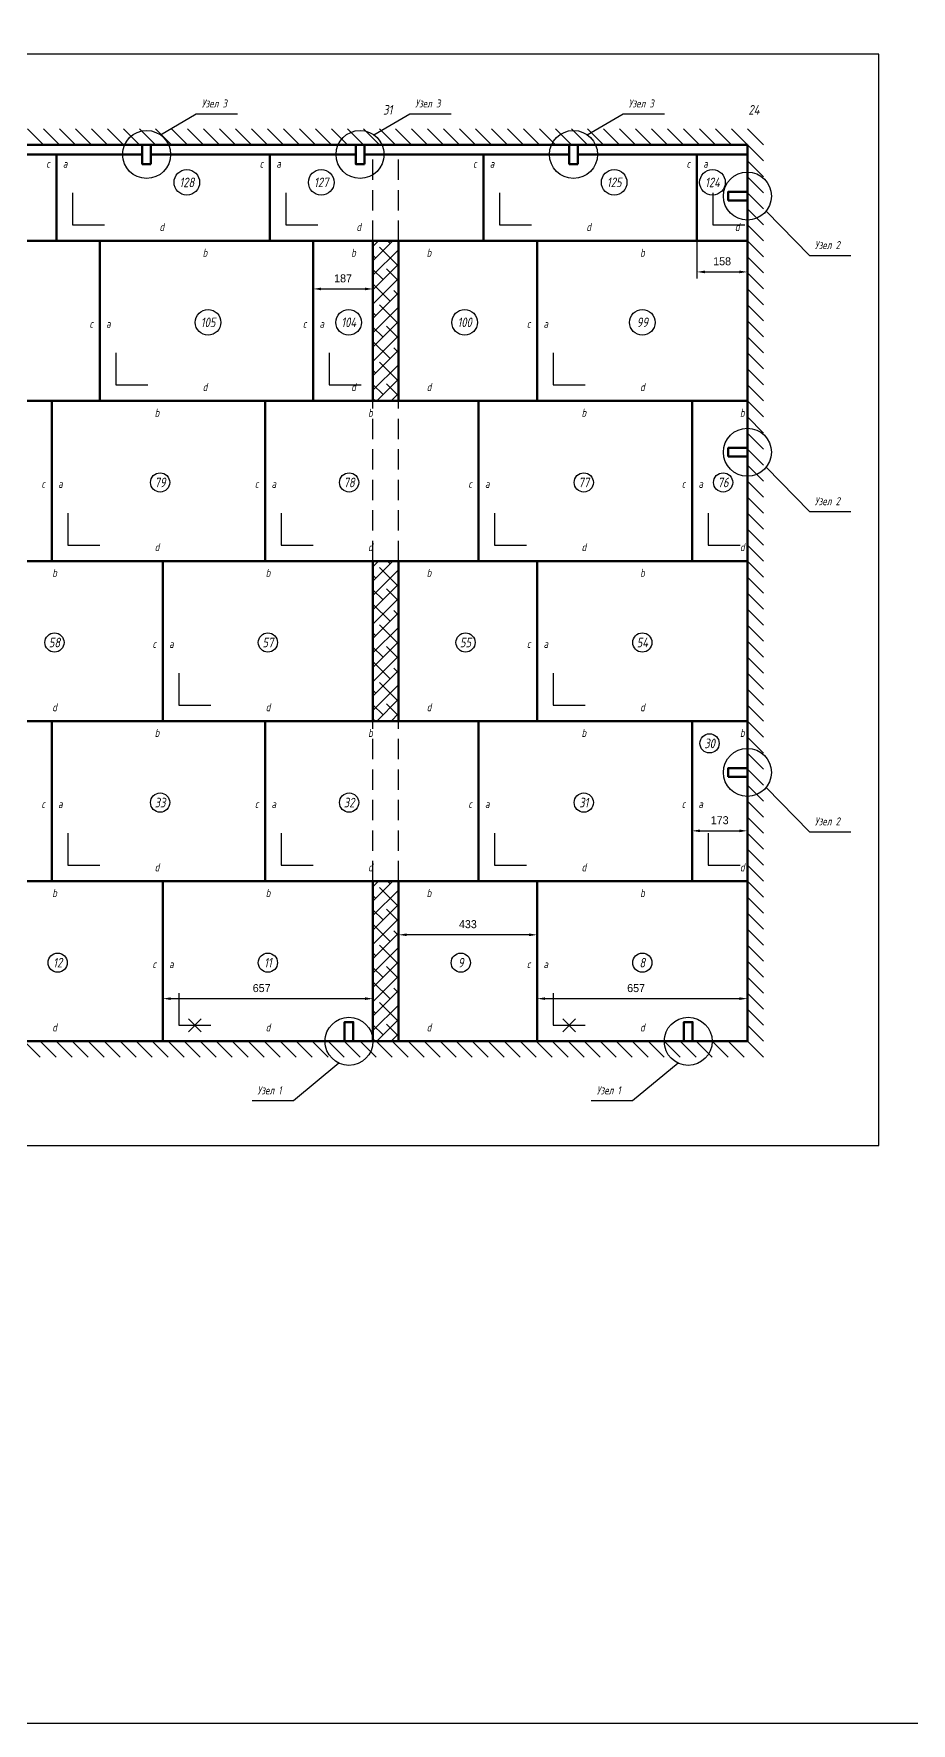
# Model space of a CAD drawing. Header units: millimetres. Extents: x 2143 to 79549, y -71394 to 24143.
# Drawn here: x 64869 to 67610, y -71394 to -66117 of the extents above; entities that cross this region are included whole.
import ezdxf
from ezdxf.enums import TextEntityAlignment as Align

# ---------------------------------------------------------------- set-up
doc = ezdxf.new("R2010")
doc.units = ezdxf.units.MM
doc.header["$PDMODE"] = 34
doc.header["$PDSIZE"] = 50
doc.linetypes.add('DASHED', pattern=[19.05, 12.7, -6.35])
doc.layers.add('01 Перегородки', color=7, linetype='Continuous')
doc.layers.add('100 noprint', color=1, linetype='Continuous', plot=False)
doc.styles.get("Standard").update_dxf_attribs({"font": 'Ubuntu-R.ttf'})
doc.styles.add('ГОСТ-ISOCPEUR', font='isocpeui.ttf', dxfattribs={"width": 0.8})
doc.dimstyles.new('ISO-25', dxfattribs={"dimtxt": 2.5, "dimasz": 2.5, "dimexe": 1.25, "dimexo": 0.625, "dimtad": 1, "dimtxsty": 'Standard', "dimcen": 2.5, "dimadec": 0, "dimazin": 0, "dimtfac": 1, "dimtmove": 0, "dimatfit": 3, "dimfxl": 1, "dimarcsym": 0})

# ---------------------------------------------------------------- blocks, each defined once
blk = doc.blocks.new('плита')
at = {"lineweight": 70}
blk.add_lwpolyline([(0, 500), (667, 500), (667, 0), (0, 0)], close=True, dxfattribs=at)
blk.add_lwpolyline([(50, 150), (50, 50), (150, 50)])
at = {"style": 'ГОСТ-ISOCPEUR', "width": 0.8}
for s, p in [('b', (329.1, 463.3)), ('a', (27.1, 241.2)), ('c', (640.6, 241.2)), ('d', (329.1, 43.5))]:
    blk.add_text(s, height=25, dxfattribs=at).set_placement(p, align=Align.MIDDLE)
blk = doc.blocks.new('*D422')
at = {"layer": '01 Перегородки', "color": 0, "lineweight": -2}
for p, q in [((66441.5, -69263.8), (66441.5, -69110.5)), ((67098.5, -69263.8), (67098.5, -69110.5)), ((66466.5, -69130.5), (67073.5, -69130.5))]:
    blk.add_line(p, q, dxfattribs=at)
at = {"layer": '01 Перегородки', "color": 0}
for points in [[(66466.5, -69126.3), (66466.5, -69134.7), (66441.5, -69130.5)], [(67073.5, -69134.7), (67073.5, -69126.3), (67098.5, -69130.5)]]:
    blk.add_solid(points, dxfattribs=at)
at = {"layer": 'Defpoints', "color": 0}
for p in [(67098.5, -69130.5), (66441.5, -69263.8), (67098.5, -69263.8)]:
    blk.add_point(p, dxfattribs=at)
at = {"layer": '01 Перегородки', "color": 0, "insert": (66750.7, -69097.7), "char_height": 25, "attachment_point": 5}
blk.add_mtext('657', dxfattribs=at)
blk = doc.blocks.new('*D423')
at = {"layer": '01 Перегородки', "color": 0, "lineweight": -2}
for p, q in [((65271.5, -69263.8), (65271.5, -69110.5)), ((65928.5, -69263.8), (65928.5, -69110.5)), ((65296.5, -69130.5), (65903.5, -69130.5))]:
    blk.add_line(p, q, dxfattribs=at)
at = {"layer": '01 Перегородки', "color": 0}
for points in [[(65296.5, -69126.3), (65296.5, -69134.7), (65271.5, -69130.5)], [(65903.5, -69134.7), (65903.5, -69126.3), (65928.5, -69130.5)]]:
    blk.add_solid(points, dxfattribs=at)
at = {"layer": 'Defpoints', "color": 0}
for p in [(65928.5, -69130.5), (65271.5, -69263.8), (65928.5, -69263.8)]:
    blk.add_point(p, dxfattribs=at)
at = {"layer": '01 Перегородки', "color": 0, "insert": (65580.7, -69097.7), "char_height": 25, "attachment_point": 5}
blk.add_mtext('657', dxfattribs=at)
blk = doc.blocks.new('подрезка')
for p, q in [((-20, 20), (20, -20)), ((20, 20), (-20, -20))]:
    blk.add_line(p, q)
blk = doc.blocks.new('*D435')
at = {"layer": '01 Перегородки', "color": 0, "lineweight": -2}
for p, q in [((66008.5, -69013.8), (66008.5, -68911.1)), ((66441.5, -69013.8), (66441.5, -68911.1)), ((66416.5, -68931.1), (66033.5, -68931.1))]:
    blk.add_line(p, q, dxfattribs=at)
at = {"layer": '01 Перегородки', "color": 0}
for points in [[(66033.5, -68926.9), (66033.5, -68935.2), (66008.5, -68931.1)], [(66416.5, -68935.2), (66416.5, -68926.9), (66441.5, -68931.1)]]:
    blk.add_solid(points, dxfattribs=at)
at = {"layer": 'Defpoints', "color": 0}
for p in [(66008.5, -68931.1), (66008.5, -69013.8), (66441.5, -69013.8)]:
    blk.add_point(p, dxfattribs=at)
at = {"layer": '01 Перегородки', "color": 0, "insert": (66225, -68898), "char_height": 25, "attachment_point": 5}
blk.add_mtext('433', dxfattribs=at)
blk = doc.blocks.new('*D443')
at = {"layer": '01 Перегородки', "color": 0, "lineweight": -2}
for p, q in [((66925.5, -68513.8), (66925.5, -68626.4)), ((67098.5, -68513.8), (67098.5, -68626.4)), ((66950.5, -68606.4), (67073.5, -68606.4))]:
    blk.add_line(p, q, dxfattribs=at)
at = {"layer": '01 Перегородки', "color": 0}
for points in [[(66950.5, -68602.2), (66950.5, -68610.6), (66925.5, -68606.4)], [(67073.5, -68610.6), (67073.5, -68602.2), (67098.5, -68606.4)]]:
    blk.add_solid(points, dxfattribs=at)
at = {"layer": 'Defpoints', "color": 0}
for p in [(66925.5, -68513.8), (67098.5, -68513.8), (67098.5, -68606.4)]:
    blk.add_point(p, dxfattribs=at)
at = {"layer": '01 Перегородки', "color": 0, "insert": (67012, -68573.3), "char_height": 25, "attachment_point": 5}
blk.add_mtext('173', dxfattribs=at)
blk = doc.blocks.new('*D449')
at = {"layer": '01 Перегородки', "color": 0, "lineweight": -2}
for p, q in [((65741.5, -67263.8), (65741.5, -66893.8)), ((65928.5, -67263.8), (65928.5, -66893.8)), ((65766.5, -66913.8), (65903.5, -66913.8))]:
    blk.add_line(p, q, dxfattribs=at)
at = {"layer": '01 Перегородки', "color": 0}
for points in [[(65766.5, -66909.6), (65766.5, -66918), (65741.5, -66913.8)], [(65903.5, -66918), (65903.5, -66909.6), (65928.5, -66913.8)]]:
    blk.add_solid(points, dxfattribs=at)
at = {"layer": 'Defpoints', "color": 0}
for p in [(65928.5, -66913.8), (65741.5, -67263.8), (65928.5, -67263.8)]:
    blk.add_point(p, dxfattribs=at)
at = {"layer": '01 Перегородки', "color": 0, "insert": (65835, -66880.8), "char_height": 25, "attachment_point": 5}
blk.add_mtext('187', dxfattribs=at)
blk = doc.blocks.new('*D456')
at = {"layer": '01 Перегородки', "color": 0, "lineweight": -2}
for p, q in [((66940.5, -66763.8), (66940.5, -66880.7)), ((67098.5, -66763.8), (67098.5, -66880.7)), ((66965.5, -66860.7), (67073.5, -66860.7))]:
    blk.add_line(p, q, dxfattribs=at)
at = {"layer": '01 Перегородки', "color": 0}
for points in [[(66965.5, -66856.5), (66965.5, -66864.8), (66940.5, -66860.7)], [(67073.5, -66864.8), (67073.5, -66856.5), (67098.5, -66860.7)]]:
    blk.add_solid(points, dxfattribs=at)
at = {"layer": 'Defpoints', "color": 0}
for p in [(66940.5, -66763.8), (67098.5, -66763.8), (67098.5, -66860.7)]:
    blk.add_point(p, dxfattribs=at)
at = {"layer": '01 Перегородки', "color": 0, "insert": (67019.5, -66827.6), "char_height": 25, "attachment_point": 5}
blk.add_mtext('158', dxfattribs=at)

msp = doc.modelspace()

# ---------------------------------------------------------------- hatches: boundary and pattern name
at = {"layer": '01 Перегородки'}
h = msp.add_hatch(dxfattribs=at)
h.set_pattern_fill('ANSI38', color=256, scale=10, style=0)
h.set_pattern_definition([(45, (0, 1500), (-22.45064, 22.45064), []), (135, (0, 1500), (-67.351921, 22.45064), [79.375, -47.625])])
h.paths.add_polyline_path([(66008.512, -67263.801), (66008.512, -66763.801), (65928.512, -66763.801), (65928.512, -67263.801)])
h = msp.add_hatch(dxfattribs=at)
h.set_pattern_fill('ANSI38', color=256, scale=10, style=0)
h.set_pattern_definition([(45, (0, 500), (-22.45064, 22.45064), []), (135, (0, 500), (-67.351921, 22.45064), [79.375, -47.625])])
h.paths.add_polyline_path([(66008.512, -68263.801), (66008.512, -67763.801), (65928.512, -67763.801), (65928.512, -68263.801)])
h = msp.add_hatch(dxfattribs=at)
h.set_pattern_fill('ANSI38', color=256, scale=10, style=0)
h.set_pattern_definition([(45, (0, -500), (-22.45064, 22.45064), []), (135, (0, -500), (-67.351921, 22.45064), [79.375, -47.625])])
h.paths.add_polyline_path([(66008.512, -69263.801), (66008.512, -68763.801), (65928.512, -68763.801), (65928.512, -69263.801)])

# ---------------------------------------------------------------- linework, layer by layer
for p, q in [((64848.512, -66413.801), (64898.512, -66463.801)), ((64898.512, -66413.801), (64948.512, -66463.801)), ((64948.512, -66413.801), (64998.512, -66463.801)), ((64998.512, -66413.801), (65048.512, -66463.801)), ((65048.512, -66413.801), (65098.512, -66463.801)), ((65098.512, -66413.801), (65148.512, -66463.801)), ((65148.512, -66413.801), (65198.512, -66463.801)), ((65198.512, -66413.801), (65248.512, -66463.801)), ((65248.512, -66413.801), (65298.512, -66463.801)), ((65298.512, -66413.801), (65348.512, -66463.801)), ((65348.512, -66413.801), (65398.512, -66463.801)), ((65398.512, -66413.801), (65448.512, -66463.801)), ((65448.512, -66413.801), (65498.512, -66463.801)), ((65498.512, -66413.801), (65548.512, -66463.801)), ((65548.512, -66413.801), (65598.512, -66463.801)), ((65598.512, -66413.801), (65648.512, -66463.801)), ((65648.512, -66413.801), (65698.512, -66463.801)), ((65698.512, -66413.801), (65748.512, -66463.801)), ((65748.512, -66413.801), (65798.512, -66463.801)), ((65798.512, -66413.801), (65848.512, -66463.801)), ((65848.512, -66413.801), (65898.512, -66463.801)), ((65898.512, -66413.801), (65948.512, -66463.801)), ((65948.512, -66413.801), (65998.512, -66463.801)), ((65998.512, -66413.801), (66048.512, -66463.801)), ((66048.512, -66413.801), (66098.512, -66463.801)), ((66098.512, -66413.801), (66148.512, -66463.801)), ((66148.512, -66413.801), (66198.512, -66463.801)), ((66198.512, -66413.801), (66248.512, -66463.801)), ((66248.512, -66413.801), (66298.512, -66463.801)), ((66298.512, -66413.801), (66348.512, -66463.801)), ((66348.512, -66413.801), (66398.512, -66463.801)), ((66398.512, -66413.801), (66448.512, -66463.801)), ((66448.512, -66413.801), (66498.512, -66463.801)), ((66498.512, -66413.801), (66548.512, -66463.801)), ((66548.512, -66413.801), (66598.512, -66463.801)), ((66598.512, -66413.801), (66648.512, -66463.801)), ((66648.512, -66413.801), (66698.512, -66463.801)), ((66698.512, -66413.801), (66748.512, -66463.801)), ((66748.512, -66413.801), (66798.512, -66463.801)), ((66798.512, -66413.801), (66848.512, -66463.801)), ((66848.512, -66413.801), (66898.512, -66463.801)), ((66898.512, -66413.801), (66948.512, -66463.801)), ((66948.512, -66413.801), (66998.512, -66463.801)), ((66998.512, -66413.801), (67048.512, -66463.801)), ((67048.512, -66413.801), (67098.512, -66463.801)), ((67098.512, -66413.801), (67148.512, -66463.801)), ((67098.512, -66463.801), (67148.512, -66513.801)), ((67098.512, -66513.801), (67148.512, -66563.801)), ((67098.512, -66563.801), (67148.512, -66613.801)), ((67098.512, -66613.801), (67148.512, -66663.801)), ((67098.512, -66663.801), (67148.512, -66713.801)), ((67098.512, -66713.801), (67148.512, -66763.801)), ((67098.512, -66763.801), (67148.512, -66813.801)), ((67098.512, -66813.801), (67148.512, -66863.801)), ((67098.512, -66863.801), (67148.512, -66913.801)), ((67098.512, -66913.801), (67148.512, -66963.801)), ((67098.512, -66963.801), (67148.512, -67013.801)), ((67098.512, -67013.801), (67148.512, -67063.801)), ((67098.512, -67063.801), (67148.512, -67113.801)), ((67098.512, -67113.801), (67148.512, -67163.801)), ((67098.512, -67163.801), (67148.512, -67213.801)), ((67098.512, -67213.801), (67148.512, -67263.801)), ((67098.512, -67263.801), (67148.512, -67313.801)), ((67098.512, -67313.801), (67148.512, -67363.801)), ((67098.512, -67363.801), (67148.512, -67413.801)), ((67098.512, -67413.801), (67148.512, -67463.801)), ((67098.512, -67463.801), (67148.512, -67513.801)), ((67098.512, -67513.801), (67148.512, -67563.801)), ((67098.512, -67563.801), (67148.512, -67613.801)), ((67098.512, -67613.801), (67148.512, -67663.801)), ((67098.512, -67663.801), (67148.512, -67713.801)), ((67098.512, -67713.801), (67148.512, -67763.801)), ((67098.512, -67763.801), (67148.512, -67813.801)), ((67098.512, -67813.801), (67148.512, -67863.801)), ((67098.512, -67863.801), (67148.512, -67913.801)), ((67098.512, -67913.801), (67148.512, -67963.801)), ((67098.512, -67963.801), (67148.512, -68013.801)), ((67098.512, -68013.801), (67148.512, -68063.801)), ((67098.512, -68063.801), (67148.512, -68113.801)), ((67098.512, -68113.801), (67148.512, -68163.801)), ((67098.512, -68163.801), (67148.512, -68213.801)), ((67098.512, -68213.801), (67148.512, -68263.801)), ((67098.512, -68263.801), (67148.512, -68313.801)), ((67098.512, -68313.801), (67148.512, -68363.801)), ((67098.512, -68363.801), (67148.512, -68413.801)), ((67098.512, -68413.801), (67148.512, -68463.801)), ((67098.512, -68463.801), (67148.512, -68513.801)), ((67098.512, -68513.801), (67148.512, -68563.801)), ((67098.512, -68563.801), (67148.512, -68613.801)), ((67098.512, -68613.801), (67148.512, -68663.801)), ((67098.512, -68663.801), (67148.512, -68713.801)), ((67098.512, -68713.801), (67148.512, -68763.801)), ((67098.512, -68763.801), (67148.512, -68813.801)), ((67098.512, -68813.801), (67148.512, -68863.801)), ((67098.512, -68813.801), (67148.512, -68863.801)), ((67098.512, -68863.801), (67148.512, -68913.801)), ((67098.512, -68863.801), (67148.512, -68913.801)), ((67098.512, -68913.801), (67148.512, -68963.801)), ((67098.512, -68913.801), (67148.512, -68963.801)), ((67098.512, -68963.801), (67148.512, -69013.801)), ((67098.512, -68963.801), (67148.512, -69013.801)), ((67098.512, -69013.801), (67148.512, -69063.801)), ((67098.512, -69013.801), (67148.512, -69063.801)), ((67098.512, -69063.801), (67148.512, -69113.801)), ((67098.512, -69063.801), (67148.512, -69113.801)), ((67098.512, -69113.801), (67148.512, -69163.801)), ((67098.512, -69113.801), (67148.512, -69163.801)), ((67098.512, -69163.801), (67148.512, -69213.801)), ((67098.512, -69163.801), (67148.512, -69213.801)), ((67098.512, -69213.801), (67148.512, -69263.801)), ((67098.512, -69213.801), (67148.512, -69263.801)), ((64838.512, -69263.801), (64888.512, -69313.801)), ((64888.512, -69263.801), (64938.512, -69313.801)), ((64938.512, -69263.801), (64988.512, -69313.801)), ((64988.512, -69263.801), (65038.512, -69313.801)), ((65038.512, -69263.801), (65088.512, -69313.801)), ((65088.512, -69263.801), (65138.512, -69313.801)), ((65138.512, -69263.801), (65188.512, -69313.801)), ((65188.512, -69263.801), (65238.512, -69313.801)), ((65238.512, -69263.801), (65288.512, -69313.801)), ((65288.512, -69263.801), (65338.512, -69313.801)), ((65338.512, -69263.801), (65388.512, -69313.801)), ((65388.512, -69263.801), (65438.512, -69313.801)), ((65438.512, -69263.801), (65488.512, -69313.801)), ((65488.512, -69263.801), (65538.512, -69313.801)), ((65538.512, -69263.801), (65588.512, -69313.801)), ((65588.512, -69263.801), (65638.512, -69313.801)), ((65638.512, -69263.801), (65688.512, -69313.801)), ((65688.512, -69263.801), (65738.512, -69313.801)), ((65738.512, -69263.801), (65788.512, -69313.801)), ((65788.512, -69263.801), (65838.512, -69313.801)), ((65838.512, -69263.801), (65888.512, -69313.801)), ((65888.512, -69263.801), (65938.512, -69313.801)), ((65938.512, -69263.801), (65988.512, -69313.801)), ((65988.512, -69263.801), (66038.512, -69313.801)), ((66038.512, -69263.801), (66088.512, -69313.801)), ((66088.512, -69263.801), (66138.512, -69313.801)), ((66138.512, -69263.801), (66188.512, -69313.801)), ((66188.512, -69263.801), (66238.512, -69313.801)), ((66238.512, -69263.801), (66288.512, -69313.801)), ((66288.512, -69263.801), (66338.512, -69313.801)), ((66338.512, -69263.801), (66388.512, -69313.801)), ((66388.512, -69263.801), (66438.512, -69313.801)), ((66438.512, -69263.801), (66488.512, -69313.801)), ((66488.512, -69263.801), (66538.512, -69313.801)), ((66538.512, -69263.801), (66588.512, -69313.801)), ((66588.512, -69263.801), (66638.512, -69313.801)), ((66638.512, -69263.801), (66688.512, -69313.801)), ((66688.512, -69263.801), (66738.512, -69313.801)), ((66738.512, -69263.801), (66788.512, -69313.801)), ((66788.512, -69263.801), (66838.512, -69313.801)), ((66838.512, -69263.801), (66888.512, -69313.801)), ((66888.512, -69263.801), (66938.512, -69313.801)), ((66938.512, -69263.801), (66988.512, -69313.801)), ((66988.512, -69263.801), (67038.512, -69313.801)), ((67038.512, -69263.801), (67088.512, -69313.801)), ((67098.512, -69263.801), (67148.512, -69313.801))]:
    msp.add_line(p, q, dxfattribs=at)
at = {"layer": '01 Перегородки', "lineweight": 70}
for p, q in [((67098.512, -66463.801), (62852.13, -66463.801)), ((67098.512, -69263.801), (67098.512, -66463.801)), ((65207.593, -66493.801), (64567.593, -66493.801)), ((65874.593, -66493.801), (65234.593, -66493.801)), ((66541.593, -66493.801), (65901.593, -66493.801)), ((67098.512, -66493.801), (66568.593, -66493.801)), ((65741.512, -66763.801), (65928.512, -66763.801)), ((65928.512, -67263.801), (65928.512, -66763.801)), ((65928.512, -66763.801), (66008.512, -66763.801)), ((65928.512, -66763.801), (66008.512, -66763.801)), ((65928.512, -67263.801), (65928.512, -66763.801)), ((65928.512, -66763.801), (66008.512, -66763.801)), ((66008.512, -67263.801), (66008.512, -66763.801)), ((66008.512, -67263.801), (66008.512, -66763.801)), ((66441.512, -66763.801), (67098.512, -66763.801)), ((66441.512, -67263.801), (66441.512, -66763.801)), ((66441.512, -66763.801), (67098.512, -66763.801)), ((66441.512, -66763.801), (67098.512, -66763.801)), ((65271.512, -67763.801), (65928.512, -67763.801)), ((65271.512, -68263.801), (65271.512, -67763.801)), ((65271.512, -67763.801), (65928.512, -67763.801)), ((65928.512, -68263.801), (65928.512, -67763.801)), ((65928.512, -67763.801), (66008.512, -67763.801)), ((65928.512, -67763.801), (66008.512, -67763.801)), ((65928.512, -68263.801), (65928.512, -67763.801)), ((65928.512, -67763.801), (66008.512, -67763.801)), ((66008.512, -68263.801), (66008.512, -67763.801)), ((66441.512, -67763.801), (67098.512, -67763.801)), ((66441.512, -68263.801), (66441.512, -67763.801)), ((66441.512, -67763.801), (67098.512, -67763.801)), ((66441.512, -67763.801), (67098.512, -67763.801)), ((65271.512, -68763.801), (65928.512, -68763.801)), ((65271.512, -69263.801), (65271.512, -68763.801)), ((65928.512, -68763.801), (66008.512, -68763.801)), ((65928.512, -69263.801), (65928.512, -68763.801)), ((66008.512, -69263.801), (66008.512, -68763.801)), ((66441.512, -68763.801), (67098.512, -68763.801)), ((66441.512, -69263.801), (66441.512, -68763.801)), ((62852.13, -69263.801), (67098.512, -69263.801))]:
    msp.add_line(p, q, dxfattribs=at)
at = {"layer": '01 Перегородки', "linetype": 'DASHED', "ltscale": 5}
for p, q in [((65928.512, -66763.801), (65928.512, -66493.801)), ((66008.512, -66763.801), (66008.512, -66493.801)), ((65928.512, -67763.801), (65928.512, -67263.801)), ((66008.512, -67763.801), (66008.512, -67263.801)), ((65928.512, -68763.801), (65928.512, -68263.801)), ((66008.512, -68763.801), (66008.512, -68263.801))]:
    msp.add_line(p, q, dxfattribs=at)
at = {"layer": '01 Перегородки'}
for points in [[(65264.028, -66432.306), (65376.439, -66367.178), (65505.423, -66367.178)], [(65931.028, -66432.306), (66043.439, -66367.178), (66172.423, -66367.178)], [(66598.028, -66432.306), (66710.439, -66367.178), (66839.423, -66367.178)], [(64989.512, -66613.801), (64989.512, -66713.801), (65089.512, -66713.801)], [(65656.512, -66613.801), (65656.512, -66713.801), (65756.512, -66713.801)], [(66323.512, -66613.801), (66323.512, -66713.801), (66423.512, -66713.801)], [(66990.512, -66613.801), (66990.512, -66713.801), (67090.512, -66713.801)], [(67156.87, -66670.911), (67292.251, -66809.478), (67421.234, -66809.478)], [(65791.512, -67113.801), (65791.512, -67213.801), (65891.512, -67213.801)], [(66491.512, -67113.801), (66491.512, -67213.801), (66591.512, -67213.801)], [(67156.87, -67470.911), (67292.251, -67609.478), (67421.234, -67609.478)], [(66975.512, -67613.801), (66975.512, -67713.801), (67075.512, -67713.801)], [(65321.512, -68113.801), (65321.512, -68213.801), (65421.512, -68213.801)], [(66491.512, -68113.801), (66491.512, -68213.801), (66591.512, -68213.801)], [(67156.87, -68470.911), (67292.251, -68609.478), (67421.234, -68609.478)], [(66975.512, -68613.801), (66975.512, -68713.801), (67075.512, -68713.801)], [(65321.512, -69113.801), (65321.512, -69213.801), (65421.512, -69213.801)], [(66491.512, -69113.801), (66491.512, -69213.801), (66591.512, -69213.801)], [(65821.691, -69331.715), (65679.754, -69449.478), (65550.77, -69449.478)], [(66881.691, -69331.715), (66739.754, -69449.478), (66610.77, -69449.478)]]:
    msp.add_lwpolyline(points, dxfattribs=at)
at = {"layer": '01 Перегородки', "lineweight": 70, "flags": 128}
for points in [[(65234.593, -66523.801), (65207.593, -66523.801), (65207.593, -66463.801), (65234.593, -66463.801)], [(65901.593, -66523.801), (65874.593, -66523.801), (65874.593, -66463.801), (65901.593, -66463.801)], [(66568.593, -66523.801), (66541.593, -66523.801), (66541.593, -66463.801), (66568.593, -66463.801)], [(67038.512, -66637.301), (67038.512, -66610.301), (67098.512, -66610.301), (67098.512, -66637.301)], [(67038.512, -67437.301), (67038.512, -67410.301), (67098.512, -67410.301), (67098.512, -67437.301)], [(67038.512, -68437.301), (67038.512, -68410.301), (67098.512, -68410.301), (67098.512, -68437.301)], [(65867.012, -69263.801), (65840.012, -69263.801), (65840.012, -69203.801), (65867.012, -69203.801)], [(66927.012, -69263.801), (66900.012, -69263.801), (66900.012, -69203.801), (66927.012, -69203.801)]]:
    msp.add_lwpolyline(points, close=True, dxfattribs=at)
at = {"layer": '01 Перегородки', "lineweight": 70}
for points in [[(64939.512, -66493.801), (64939.512, -66763.801), (64272.512, -66763.801), (64272.512, -66493.801)], [(65606.512, -66493.801), (65606.512, -66763.801), (64939.512, -66763.801), (64939.512, -66493.801)], [(66273.512, -66493.801), (66273.512, -66763.801), (65606.512, -66763.801), (65606.512, -66493.801)], [(66940.512, -66493.801), (66940.512, -66763.801), (66273.512, -66763.801), (66273.512, -66493.801)], [(66008.512, -66763.801), (66441.512, -66763.801), (66441.512, -67263.801), (66008.512, -67263.801)], [(67098.512, -67763.801), (66925.512, -67763.801), (66925.512, -67263.801), (67098.512, -67263.801)], [(66008.512, -67763.801), (66441.512, -67763.801), (66441.512, -68263.801), (66008.512, -68263.801)], [(67098.512, -68763.801), (66925.512, -68763.801), (66925.512, -68263.801), (67098.512, -68263.801)], [(66008.512, -68763.801), (66441.512, -68763.801), (66441.512, -69263.801), (66008.512, -69263.801)]]:
    msp.add_lwpolyline(points, dxfattribs=at)
at = {"layer": '01 Перегородки'}
for centre, radius in [((65221.093, -66493.801), 75), ((65888.093, -66493.801), 75), ((66555.093, -66493.801), 75), ((65346.805, -66580.936), 40), ((65766.791, -66580.936), 40), ((66682.241, -66580.936), 40), ((66989.335, -66580.936), 40), ((67098.512, -66623.801), 75), ((65413.196, -67018.18), 40), ((65852.621, -67018.18), 40), ((66214.84, -67018.18), 40), ((66770.196, -67018.18), 40), ((67098.512, -67423.801), 75), ((65263.196, -67518.18), 30), ((65853.907, -67518.18), 30), ((66587.196, -67518.18), 30), ((67022.501, -67518.18), 30), ((64933.196, -68018.18), 30), ((65600.196, -68018.18), 30), ((66217.679, -68018.18), 30), ((66770.196, -68018.18), 30), ((66980.363, -68333.244), 30), ((67098.512, -68423.801), 75), ((65263.196, -68518.18), 30), ((65853.907, -68518.18), 30), ((66587.196, -68518.18), 30), ((64943.196, -69018.18), 30), ((65600.196, -69018.18), 30), ((66202.952, -69018.18), 30), ((66770.196, -69018.18), 30), ((65853.512, -69263.801), 75), ((66913.512, -69263.801), 75)]:
    msp.add_circle(centre, radius, dxfattribs=at)
at = {"layer": '100 noprint', "color": 1}
for points in [[(55169.996, -34321.266), (55169.996, -71393.604), (79548.693, -71393.604), (79548.693, -34321.266)], [(62567.746, -66180.041), (62567.746, -69588.909), (67509.127, -69588.909), (67509.127, -66180.041)]]:
    msp.add_lwpolyline(points, close=True, dxfattribs=at)

# ---------------------------------------------------------------- block references
at = {"layer": '01 Перегородки'}
for p in [(64407.512, -67263.801), (65074.512, -67263.801), (64257.512, -67763.801), (64924.512, -67763.801), (65591.512, -67763.801), (66258.512, -67763.801), (64604.512, -68263.801), (64257.512, -68763.801), (64924.512, -68763.801), (65591.512, -68763.801), (66258.512, -68763.801), (64604.512, -69263.801)]:
    msp.add_blockref('плита', p, dxfattribs=at)
at = {"layer": '01 Перегородки', "color": 1}
for p in [(65371.512, -69213.801), (66541.512, -69213.801)]:
    msp.add_blockref('подрезка', p, dxfattribs=at)

# ---------------------------------------------------------------- texts
at = {"layer": '01 Перегородки', "linetype": 'Continuous', "style": 'ГОСТ-ISOCPEUR', "width": 0.8}
for s, p in [('Узел 3', (65393.215, -66347.045)), ('Узел 3', (66060.215, -66347.045)), ('Узел 3', (66727.215, -66347.045)), ('Узел 2', (67309.026, -66789.346)), ('Узел 2', (67309.026, -67589.346)), ('Узел 2', (67309.026, -68589.346)), ('Узел 1', (65567.546, -69429.346)), ('Узел 1', (66627.546, -69429.346))]:
    msp.add_text(s, height=25, dxfattribs=at).set_placement(p)
at = {"layer": '01 Перегородки', "style": 'ГОСТ-ISOCPEUR', "width": 0.8}
for s, height, p in [('31', 30, (65974.637, -66354.352)), ('24', 30, (67118.989, -66354.352)), ('c', 25, (64913.073, -66522.61)), ('a', 25, (64966.583, -66522.61)), ('c', 25, (65580.073, -66522.61)), ('a', 25, (65633.583, -66522.61)), ('c', 25, (66247.073, -66522.61)), ('a', 25, (66300.583, -66522.61)), ('c', 25, (66914.073, -66522.61)), ('a', 25, (66967.583, -66522.61)), ('128', 30, (65346.805, -66580.936)), ('127', 30, (65766.791, -66580.936)), ('125', 30, (66682.241, -66580.936)), ('124', 30, (66989.335, -66580.936)), ('d', 25, (65268.647, -66720.287)), ('d', 25, (65884.04, -66720.287)), ('d', 25, (66602.647, -66720.287)), ('d', 25, (67066.797, -66720.287)), ('b', 25, (65867.726, -66800.511)), ('b', 25, (66103.647, -66800.511)), ('b', 25, (66103.647, -66800.511)), ('b', 25, (66770.647, -66800.511)), ('b', 25, (66770.647, -66800.511)), ('105', 30, (65413.196, -67018.18)), ('104', 30, (65852.621, -67018.18)), ('100', 30, (66214.84, -67018.18)), ('99', 30, (66770.196, -67018.18)), ('a', 25, (65768.583, -67022.61)), ('c', 25, (66415.073, -67022.61)), ('a', 25, (66468.583, -67022.61)), ('d', 25, (65867.726, -67220.287)), ('d', 25, (66103.647, -67220.287)), ('d', 25, (66770.647, -67220.287)), ('b', 25, (67082.604, -67300.511)), ('79', 30, (65263.196, -67518.18)), ('78', 30, (65853.907, -67518.18)), ('77', 30, (66587.196, -67518.18)), ('a', 25, (66952.583, -67522.61)), ('76', 30, (67022.501, -67518.18)), ('d', 25, (67082.604, -67720.287)), ('b', 25, (65600.647, -67800.511)), ('b', 25, (65600.647, -67800.511)), ('b', 25, (66103.647, -67800.511)), ('b', 25, (66103.647, -67800.511)), ('b', 25, (66770.647, -67800.511)), ('b', 25, (66770.647, -67800.511)), ('58', 30, (64933.196, -68018.18)), ('57', 30, (65600.196, -68018.18)), ('55', 30, (66217.679, -68018.18)), ('54', 30, (66770.196, -68018.18)), ('a', 25, (65298.583, -68022.61)), ('c', 25, (66415.073, -68022.61)), ('a', 25, (66468.583, -68022.61)), ('d', 25, (65600.647, -68220.287)), ('d', 25, (66103.647, -68220.287)), ('d', 25, (66770.647, -68220.287)), ('30', 30, (66980.363, -68333.244)), ('b', 25, (67082.604, -68300.511)), ('33', 30, (65263.196, -68518.18)), ('32', 30, (65853.907, -68518.18)), ('31', 30, (66587.196, -68518.18)), ('a', 25, (66952.583, -68522.61)), ('d', 25, (67082.604, -68720.287)), ('b', 25, (65600.647, -68800.511)), ('b', 25, (66103.647, -68800.511)), ('b', 25, (66770.647, -68800.511)), ('12', 30, (64943.196, -69018.18)), ('a', 25, (65298.583, -69022.61)), ('11', 30, (65600.196, -69018.18)), ('9', 30, (66202.952, -69018.18)), ('c', 25, (66415.073, -69022.61)), ('a', 25, (66468.583, -69022.61)), ('8', 30, (66770.196, -69018.18)), ('d', 25, (65600.647, -69220.287)), ('d', 25, (66103.647, -69220.287)), ('d', 25, (66770.647, -69220.287))]:
    msp.add_text(s, height=height, dxfattribs=at).set_placement(p, align=Align.MIDDLE)

# ---------------------------------------------------------------- dimensions: what is measured, and where the dimension line sits
at = {"layer": '01 Перегородки'}
for base, p1, p2, picture, middle in [((67098.512, -66860.671), (66940.512, -66763.801), (67098.512, -66763.801), '*D456', (67019.512, -66827.612)), ((65928.512, -66913.813), (65741.512, -67263.801), (65928.512, -67263.801), '*D449', (65835.012, -66880.754))]:
    dim = msp.add_linear_dim(base=base, p1=p1, p2=p2, dimstyle='ISO-25', override={"dimtxt": 25, "dimasz": 25, "dimexe": 20, "dimexo": 0, "dimgap": 20}, dxfattribs=at)
    dim.commit()
    dim.dimension.update_dxf_attribs({"geometry": picture, "text_midpoint": middle})
for base, p1, p2, picture, middle in [((67098.512, -68606.386), (66925.512, -68513.801), (67098.512, -68513.801), '*D443', (67012.012, -68606.386)), ((66008.512, -68931.056), (66441.512, -69013.801), (66008.512, -69013.801), '*D435', (66225.012, -68931.056)), ((65928.512, -69130.486, -951.3), (65271.512, -69263.801), (65928.512, -69263.801), '*D423', (65580.726, -69130.486, -951.3)), ((67098.512, -69130.486, -951.3), (66441.512, -69263.801), (67098.512, -69263.801), '*D422', (66750.726, -69130.486, -951.3))]:
    dim = msp.add_linear_dim(base=base, p1=p1, p2=p2, dimstyle='ISO-25', override={"dimtxt": 25, "dimasz": 25, "dimexe": 20, "dimexo": 0, "dimgap": 20}, dxfattribs=at)
    dim.commit()
    dim.dimension.update_dxf_attribs({"geometry": picture, "text_midpoint": middle, "dimtype": 160})

doc.saveas('drawing.dxf')
